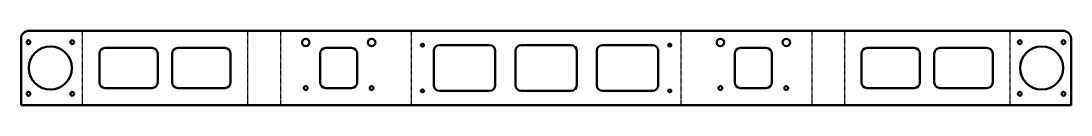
# Model space of a CAD drawing. Header units: inches. Extents: x -337 to 1488, y 0 to 130.
import ezdxf

# ---------------------------------------------------------------- set-up
doc = ezdxf.new("R2010")
doc.units = ezdxf.units.IN
doc.header["$MEASUREMENT"] = 0
doc.linetypes.add('Chain', pattern=[13.68, 9.12, -1.14, 2.28, -1.14])
doc.linetypes.add('Dashed', pattern=[5.7, 4.56, -1.14])
for name, color, linetype, lineweight in [('Bend Centerline (ANSI)', 7, 'Chain', 25), ('Hidden Narrow (ANSI)', 7, 'Dashed', 25), ('Visible (ANSI)', 7, 'Continuous', 50)]:
    doc.layers.add(name, color=color, linetype=linetype, lineweight=lineweight)

# ---------------------------------------------------------------- blocks, each defined once
blk = doc.blocks.new('TRC-COM-0031-SOPORTE001_Soporte Trono de Control_19_TRC-COM-0031-SOPORTE001 (Desplegada)')
at = {"layer": 'Bend Centerline (ANSI)'}
for p, q in [((-805.7, 65), (-805.7, -65)), ((-518.6, 65), (-518.6, -65)), ((-461.6, 65), (-461.6, -65)), ((-234.5, 65), (-234.5, -65)), ((234.5, 65), (234.5, -65)), ((461.6, 65), (461.6, -65)), ((518.6, 65), (518.6, -65)), ((805.7, 65), (805.7, -65))]:
    blk.add_line(p, q, dxfattribs=at)
at = {"layer": 'Hidden Narrow (ANSI)'}
for centre in [(-214.9, 40), (214.9, 40), (-214.9, -40), (214.9, -40)]:
    blk.add_circle(centre, 3, dxfattribs=at)
at = {"layer": 'Visible (ANSI)'}
for p, q in [((898.2, 65), (-898.2, 65)), ((-912.2, 51), (-912.2, -65)), ((-185, 40), (-98.3, 40)), ((-43.3, 40), (43.3, 40)), ((98.3, 40), (185, 40)), ((912.2, 51), (912.2, -65)), ((-776.1, -25), (-776.1, 25)), ((-766.1, 35), (-684.6, 35)), ((-674.6, 25), (-674.6, -25)), ((-649.6, -25), (-649.6, 25)), ((-639.6, 35), (-558.1, 35)), ((-548.1, 25), (-548.1, -25)), ((-392.5, -25), (-392.5, 25)), ((-382.5, 35), (-338, 35)), ((-328, 25), (-328, -25)), ((-195, -30), (-195, 30)), ((-88.3, 30), (-88.3, -30)), ((-53.3, -30), (-53.3, 30)), ((53.3, 30), (53.3, -30)), ((88.3, -30), (88.3, 30)), ((195, 30), (195, -30)), ((328, -25), (328, 25)), ((338, 35), (382.5, 35)), ((392.5, 25), (392.5, -25)), ((548.1, -25), (548.1, 25)), ((558.1, 35), (639.6, 35)), ((649.6, 25), (649.6, -25)), ((674.6, -25), (674.6, 25)), ((684.6, 35), (766.1, 35)), ((776.1, 25), (776.1, -25)), ((-684.6, -35), (-766.1, -35)), ((-558.1, -35), (-639.6, -35)), ((-338, -35), (-382.5, -35)), ((382.5, -35), (338, -35)), ((639.6, -35), (558.1, -35)), ((766.1, -35), (684.6, -35)), ((-98.3, -40), (-185, -40)), ((43.3, -40), (-43.3, -40)), ((185, -40), (98.3, -40)), ((912.2, -65), (-912.2, -65))]:
    blk.add_line(p, q, dxfattribs=at)
for centre, radius in [((-899.2, 45), 3.3), ((-861.2, 0), 37.5), ((-823.2, 45), 3.3), ((-417.5, 44.5), 6.5), ((-303, 44.5), 6.5), ((-214.9, 40), 2.46), ((214.9, 40), 2.46), ((303, 44.5), 6.5), ((417.5, 44.5), 6.5), ((823.2, 45), 3.3), ((861.2, 0), 37.5), ((899.2, 45), 3.3), ((-417.5, -35), 3.3), ((-303, -35), 3.3), ((303, -35), 3.3), ((417.5, -35), 3.3), ((-899.2, -45), 3.3), ((-823.2, -45), 3.3), ((-214.9, -40), 2.46), ((214.9, -40), 2.46), ((823.2, -45), 3.3), ((899.2, -45), 3.3)]:
    blk.add_circle(centre, radius, dxfattribs=at)
at = {"layer": 'Visible (ANSI)', "extrusion": (0, 0, -1)}
for centre, radius, start, end in [((898.2, 51), 14, 0, 90), ((-898.2, 51), 14, 90, 180), ((185, 30), 10, 0, 90), ((98.3, 30), 10, 90, 180), ((43.3, 30), 10, 0, 90), ((-43.3, 30), 10, 90, 180), ((-98.3, 30), 10, 0, 90), ((-185, 30), 10, 90, 180), ((766.1, 25), 10, 360, 90), ((684.6, 25), 10, 90, 180), ((639.6, 25), 10, 360, 90), ((558.1, 25), 10, 90, 180), ((382.5, 25), 10, 360, 90), ((338, 25), 10, 90, 180), ((-338, 25), 10, 0, 90), ((-382.5, 25), 10, 90, 180), ((-558.1, 25), 10, 0, 90), ((-639.6, 25), 10, 90, 180), ((-684.6, 25), 10, 0, 90), ((-766.1, 25), 10, 90, 180), ((766.1, -25), 10, 270, 0), ((684.6, -25), 10, 180, 270), ((639.6, -25), 10, 270, 360), ((558.1, -25), 10, 180, 270), ((382.5, -25), 10, 270, 0), ((338, -25), 10, 180, 270), ((185, -30), 10, 270, 0), ((98.3, -30), 10, 180, 270), ((43.3, -30), 10, 270, 360), ((-43.3, -30), 10, 180, 270), ((-98.3, -30), 10, 270, 360), ((-185, -30), 10, 180, 270), ((-338, -25), 10, 270, 0), ((-382.5, -25), 10, 180, 270), ((-558.1, -25), 10, 270, 360), ((-639.6, -25), 10, 180, 270), ((-684.6, -25), 10, 270, 360), ((-766.1, -25), 10, 180, 270)]:
    blk.add_arc(centre, radius, start, end, dxfattribs=at)

msp = doc.modelspace()

# ---------------------------------------------------------------- block references
msp.add_blockref('TRC-COM-0031-SOPORTE001_Soporte Trono de Control_19_TRC-COM-0031-SOPORTE001 (Desplegada)', (575.5, 65))

doc.saveas('drawing.dxf')
